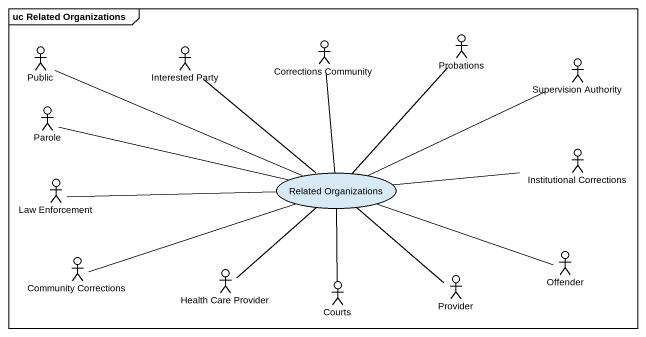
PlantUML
@startuml
mainframe uc Related Organizations
actor Public
actor "Interested Party" as Interested_Party
actor "Corrections Community" as Corrections_Community
actor Probations
actor "Supervision Authority" as Supervision_Authority
actor Parole
usecase "Related Organizations" as Related_Organizations
actor "Institutional Corrections" as Institutional_Corrections
actor "Law Enforcement" as Law_Enforcement
actor Offender
actor "Community Corrections" as Community_Corrections
actor "Health Care Provider" as Health_Care_Provider
actor Courts
actor Provider
Public -right- Related_Organizations
Interested_Party -- Related_Organizations
Corrections_Community -- Related_Organizations
Probations -- Related_Organizations
Supervision_Authority -left- Related_Organizations
Parole -right- Related_Organizations
Institutional_Corrections -left- Related_Organizations
Law_Enforcement -right- Related_Organizations
Offender -left- Related_Organizations
Community_Corrections -right- Related_Organizations
Health_Care_Provider -up- Related_Organizations
Courts -up- Related_Organizations
Provider -up- Related_Organizations
@enduml
